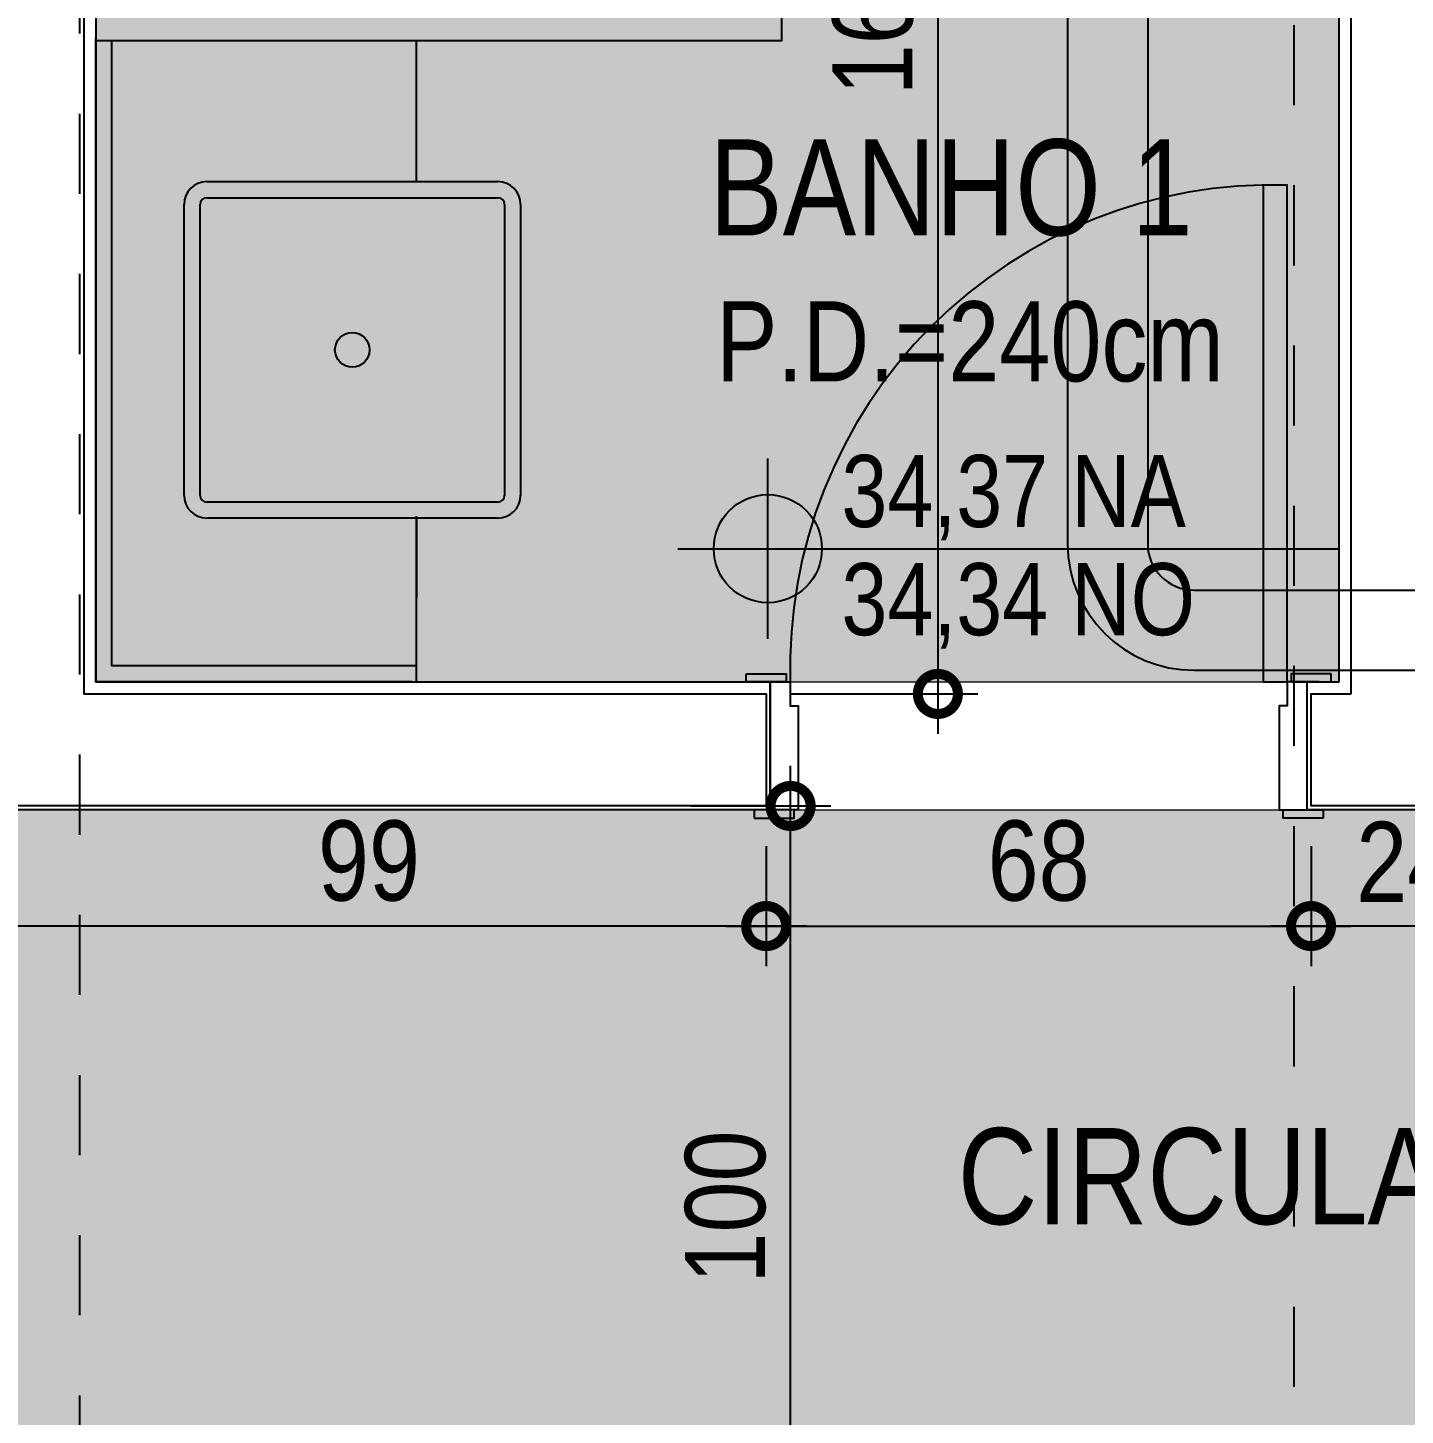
# Model space of a CAD drawing. Header units: metres. Extents: x -23 to 570, y -54 to 184.
# Drawn here: x 30.82 to 32.539, y -49.88 to -48.148 of the extents above; entities that cross this region are included whole.
import ezdxf
from ezdxf.enums import TextEntityAlignment as Align
from ezdxf.xclip import XClip

# ---------------------------------------------------------------- set-up
doc = ezdxf.new("R2010")
doc.units = ezdxf.units.M
doc.header["$XCLIPFRAME"] = 0
doc.header["$PDMODE"] = 35
doc.linetypes.add('DASHEDX2', pattern=[1.5, 1, -0.5])
doc.linetypes.add('PUC$0$DASHEDX2', pattern=[1.5, 1, -0.5])
for name, color, linetype in [('1', 232, 'DASHEDX2'), ('ARQ-DIM', 2, 'Continuous'), ('ARQ-SIM', 1, 'Continuous'), ('ARQ-TXT', 2, 'Continuous'), ('PUC$0$ARQ-ALV ACAB', 4, 'Continuous'), ('PUC$0$ARQ-ALV OSSO', 5, 'Continuous'), ('PUC$0$ARQ-AUX', 7, 'Continuous'), ('PUC$0$ARQ-AUX1', 1, 'Continuous'), ('PUC$0$ARQ-CAX @ 1', 1, 'Continuous'), ('PUC$0$ARQ-ENCH', 1, 'Continuous'), ('PUC$0$ARQ-HID', 7, 'Continuous'), ('PUC$0$ARQ-PRJ', 7, 'PUC$0$DASHEDX2')]:
    doc.layers.add(name, color=color, linetype=linetype)
doc.layers.add('PUC$0$ARQ-FORRO', color=9, linetype='Continuous', lineweight=5)
doc.styles.add('Adesa', font='ARIALN.TTF')
doc.dimstyles.new('ADESA 1-0050', dxfattribs={"dimtxt": 0.1, "dimasz": 0.1, "dimexe": 0.05, "dimexo": 0.05, "dimgap": 0.03, "dimtad": 1, "dimdec": 1, "dimlfac": 100, "dimzin": 12, "dimtxsty": 'Adesa', "dimblk": 'DOTSMALL', "dimcen": 1, "dimdle": 0.05, "dimclrd": 1, "dimclre": 1, "dimclrt": 256, "dimazin": 3, "dimtm": 1e-09, "dimtfac": 1, "dimtdec": 1, "dimtmove": 1, "dimatfit": 0, "dimldrblk": 'DOTSMALL', "dimfxl": 0.8, "dimtvp": 2, "dimtolj": 1, "dimtzin": 0, "dimarcsym": 0})

# ---------------------------------------------------------------- blocks, each defined once
blk = doc.blocks.new('_DotSmall')
at = {"color": 0, "linetype": 'ByBlock', "const_width": 0.5}
blk.add_lwpolyline([(-0.0625, 0, 1), (0.0625, 0, 1)], format="xyb", close=True, dxfattribs=at)
blk = doc.blocks.new('*D449')
at = {"layer": 'ARQ-DIM', "color": 1, "lineweight": -2, "transparency": 16777216}
for p, q in [((30.75, -49.1699), (30.75, -49.3198)), ((31.7415, -49.1699), (31.7415, -49.3198)), ((31.7915, -49.2698), (30.7, -49.2698))]:
    blk.add_line(p, q, dxfattribs=at)
at = {"layer": 'Defpoints', "color": 0, "transparency": 16777216}
for p in [(30.75, -49.1199, 0), (31.7415, -49.1199, 0), (30.75, -49.2698)]:
    blk.add_point(p, dxfattribs=at)
at = {"layer": 'ARQ-DIM', "color": 1, "lineweight": -2, "transparency": 16777216, "xscale": 0.1, "yscale": 0.1, "zscale": 0.1, "rotation": 180}
blk.add_blockref('_DotSmall', (30.75, -49.2698), dxfattribs=at)
at = {"layer": 'ARQ-DIM', "color": 1, "lineweight": -2, "transparency": 16777216, "xscale": 0.1, "yscale": 0.1, "zscale": 0.1}
blk.add_blockref('_DotSmall', (31.7415, -49.2698), dxfattribs=at)
at = {"layer": 'ARQ-DIM', "transparency": 16777216, "insert": (31.2458, -49.1887), "char_height": 0.1, "attachment_point": 5, "style": 'Adesa'}
blk.add_mtext('\\A1;99', dxfattribs=at)
blk = doc.blocks.new('*D450')
at = {"layer": 'ARQ-DIM', "color": 1, "lineweight": -2, "transparency": 16777216}
for p, q in [((31.7415, -49.1699), (31.7415, -49.3198)), ((32.4215, -49.1699), (32.4215, -49.3198)), ((31.6915, -49.2698), (32.4715, -49.2698))]:
    blk.add_line(p, q, dxfattribs=at)
at = {"layer": 'Defpoints', "color": 0, "transparency": 16777216}
for p in [(31.7415, -49.1199, 0), (32.4215, -49.1199, 0), (32.4215, -49.2698)]:
    blk.add_point(p, dxfattribs=at)
at = {"layer": 'ARQ-DIM', "color": 1, "lineweight": -2, "transparency": 16777216, "xscale": 0.1, "yscale": 0.1, "zscale": 0.1, "rotation": 180}
blk.add_blockref('_DotSmall', (31.7415, -49.2698), dxfattribs=at)
at = {"layer": 'ARQ-DIM', "color": 1, "lineweight": -2, "transparency": 16777216, "xscale": 0.1, "yscale": 0.1, "zscale": 0.1}
blk.add_blockref('_DotSmall', (32.4215, -49.2698), dxfattribs=at)
at = {"layer": 'ARQ-DIM', "transparency": 16777216, "insert": (32.0815, -49.1887), "char_height": 0.1, "attachment_point": 5, "style": 'Adesa'}
blk.add_mtext('\\A1;68', dxfattribs=at)
blk = doc.blocks.new('*D451')
at = {"layer": 'ARQ-DIM', "color": 1, "lineweight": -2, "transparency": 16777216}
for p, q in [((32.4215, -49.1699), (32.4215, -49.3198)), ((32.6616, -49.17), (32.6616, -49.3198)), ((32.7116, -49.2698), (32.3715, -49.2698))]:
    blk.add_line(p, q, dxfattribs=at)
at = {"layer": 'Defpoints', "color": 0, "transparency": 16777216}
for p in [(32.4215, -49.1199, 0), (32.6616, -49.12, 0), (32.4215, -49.2698)]:
    blk.add_point(p, dxfattribs=at)
at = {"layer": 'ARQ-DIM', "color": 1, "lineweight": -2, "transparency": 16777216, "xscale": 0.1, "yscale": 0.1, "zscale": 0.1, "rotation": 180}
blk.add_blockref('_DotSmall', (32.4215, -49.2698), dxfattribs=at)
at = {"layer": 'ARQ-DIM', "color": 1, "lineweight": -2, "transparency": 16777216, "xscale": 0.1, "yscale": 0.1, "zscale": 0.1}
blk.add_blockref('_DotSmall', (32.6616, -49.2698), dxfattribs=at)
at = {"layer": 'ARQ-DIM', "transparency": 16777216, "insert": (32.5415, -49.1896), "char_height": 0.1, "attachment_point": 5, "style": 'Adesa'}
blk.add_mtext('\\A1;24', dxfattribs=at)
blk = doc.blocks.new('*D455')
at = {"layer": 'ARQ-DIM', "color": 1, "lineweight": -2, "transparency": 16777216}
for p, q in [((31.9558, -47.2444), (31.9558, -49.03)), ((31.7717, -47.2944), (32.0058, -47.2944)), ((31.7717, -48.98), (32.0058, -48.98))]:
    blk.add_line(p, q, dxfattribs=at)
at = {"layer": 'Defpoints', "color": 0, "transparency": 16777216}
for p in [(31.7217, -47.2944), (31.7217, -48.98, 0), (31.9558, -48.98)]:
    blk.add_point(p, dxfattribs=at)
at = {"layer": 'ARQ-DIM', "color": 1, "lineweight": -2, "transparency": 16777216, "xscale": 0.1, "yscale": 0.1, "zscale": 0.1}
for p, rotation in [((31.9558, -47.2944), 90), ((31.9558, -48.98), 270)]:
    blk.add_blockref('_DotSmall', p, dxfattribs=dict(at, rotation=rotation))
at = {"layer": 'ARQ-DIM', "transparency": 16777216, "insert": (31.8748, -48.1372), "char_height": 0.1, "attachment_point": 5, "rotation": 90, "style": 'Adesa'}
blk.add_mtext('\\A1;169', dxfattribs=at)
blk = doc.blocks.new('*D781')
at = {"layer": 'ARQ-DIM', "color": 1, "lineweight": -2, "transparency": 16777216}
for p, q in [((31.772, -50.1711), (31.772, -49.0699)), ((31.6469, -49.1199), (31.822, -49.1199)), ((31.6469, -50.1211), (31.822, -50.1211))]:
    blk.add_line(p, q, dxfattribs=at)
at = {"layer": 'Defpoints', "color": 0, "transparency": 16777216}
for p in [(31.5969, -49.1199, 0), (31.772, -49.1199), (31.5969, -50.1211)]:
    blk.add_point(p, dxfattribs=at)
at = {"layer": 'ARQ-DIM', "color": 1, "lineweight": -2, "transparency": 16777216, "xscale": 0.1, "yscale": 0.1, "zscale": 0.1}
for p, rotation in [((31.772, -49.1199), 90), ((31.772, -50.1211), 270)]:
    blk.add_blockref('_DotSmall', p, dxfattribs=dict(at, rotation=rotation))
at = {"layer": 'ARQ-DIM', "transparency": 16777216, "insert": (31.6909, -49.6205), "char_height": 0.1, "attachment_point": 5, "rotation": 90, "style": 'Adesa'}
blk.add_mtext('\\A1;100', dxfattribs=at)
blk = doc.blocks.new('NipAcOs')
at = {"layer": 'ARQ-SIM'}
h = blk.add_hatch(color=256, dxfattribs=at)
h.dxf.hatch_style = 1
h.paths.add_polyline_path([(0, 0.15, 0.414214), (-0.15, 0), (0, 0)])
h.paths.add_polyline_path([(0.15, 0), (0, 0), (0, -0.15, 0.414214)])
for p, q in [((0, -0.25), (0, 0.25)), ((-0.25, 0), (0.15, 0)), ((0.15, 0), (1.5834, 0))]:
    blk.add_line(p, q, dxfattribs=at)
blk.add_circle((0, 0), 0.15, dxfattribs=at)
at = {"style": 'Adesa'}
for p in [(0.204, 0.06), (0.204, -0.24)]:
    blk.add_attdef('000,00', p, '', height=0.2, dxfattribs=at)
blk = doc.blocks.new('PUC$0$ARQ-HID-CUBA Q')
for points in [[(-0.1816, 0), (0.1816, 0)], [(-0.1816, -0.11), (0.1816, -0.11)], [(-0.21, -0.5016), (-0.21, -0.1384)], [(-0.19, -0.5016), (-0.19, -0.1384)], [(-0.1816, -0.13), (0.1816, -0.13)], [(0.19, -0.1384), (0.19, -0.5016)], [(0.21, -0.1384), (0.21, -0.5016)], [(-0.21, -0.4), (-0.31, -0.4)], [(0.21, -0.4), (0.31, -0.4)], [(0.1816, -0.51), (-0.1816, -0.51)], [(0.1816, -0.53), (-0.1816, -0.53)], [(0.1816, -0.53), (-0.1816, -0.53)]]:
    blk.add_lwpolyline(points)
blk.add_circle((0, -0.32), 0.0216)
for centre, radius, start, end in [((-0.1816, -0.1384), 0.0284, 90, 180), ((0.1816, -0.1384), 0.0284, 0, 90), ((-0.1816, -0.1384), 0.0084, 90, 180), ((0.1816, -0.1384), 0.0084, 0, 90), ((-0.1816, -0.5016), 0.0284, 180, 270), ((-0.1816, -0.5016), 0.0084, 180, 270), ((0.1816, -0.5016), 0.0284, 270, 0), ((0.1816, -0.5016), 0.0084, 270, 0)]:
    blk.add_arc(centre, radius, start, end)
blk = doc.blocks.new('*U2413')
for points in [[(0, 0), (0, 0.62), (-0.03, 0.62), (-0.03, 0)], [(-0.675, 0.01), (-0.625, 0.01), (-0.625, 0), (-0.675, 0)], [(0.055, 0.01), (0.005, 0.01), (0.005, 0), (0.055, 0)], [(-0.665, -0.17), (-0.615, -0.17), (-0.615, -0.16), (-0.665, -0.16)], [(0.045, -0.17), (-0.005, -0.17), (-0.005, -0.16), (0.045, -0.16)]]:
    blk.add_lwpolyline(points, close=True)
for points in [[(-0.66, 0), (-0.62, 0), (-0.62, -0.03), (-0.61, -0.03), (-0.61, -0.16), (-0.645, -0.16), (-0.645, 0)], [(0.04, 0), (0, 0), (0, -0.03), (-0.01, -0.03), (-0.01, -0.16), (0.025, -0.16), (0.025, 0)]]:
    blk.add_lwpolyline(points)
at = {"layer": 'PUC$0$ARQ-PRJ'}
blk.add_arc((-0.0179, 0.0179), 0.6024, 88.2986, 181.7014, dxfattribs=at)
blk = doc.blocks.new('PUC$0$planta tipo 5 puc')
at = {"layer": 'PUC$0$ARQ-FORRO'}
h = blk.add_hatch(color=256, dxfattribs=at)
h.dxf.hatch_style = 1
h.paths.add_polyline_path([(-29.0851, -3.115), (-29.7811, -3.115), (-29.7811, -2.69), (-30.6367, -2.69), (-30.6367, -1.035), (-29.0851, -1.035)])
at = {"layer": 'PUC$0$ARQ-ALV ACAB', "elevation": 0}
for points in [[(-30.6367, -2.69), (-30.6367, -1.035), (-29.7951, -1.035), (-29.7951, -0.875), (-30.7967, -0.875), (-30.7967, -2.7)], [(-29.0751, -0.875), (-29.1251, -0.875), (-29.1251, -1.035), (-29.0851, -1.035)]]:
    blk.add_lwpolyline(points, dxfattribs=at)
at = {"layer": 'PUC$0$ARQ-ALV ACAB'}
for points in [[(-28.9251, -3.125), (-28.9251, -1.025), (-28.8751, -1.025), (-28.8751, -0.875), (-29.0751, -0.875)], [(-29.0851, -1.035), (-29.0851, -3.115)]]:
    blk.add_lwpolyline(points, dxfattribs=at)
at = {"layer": 'PUC$0$ARQ-ALV OSSO', "elevation": 0}
for points in [[(-30.6517, -2.705), (-30.6517, -1.02), (-29.8001, -1.02), (-29.8001, -0.88), (-30.7917, -0.88), (-30.7917, -2.705)], [(-29.0701, -0.88), (-29.1201, -0.88), (-29.1201, -1.02), (-29.0701, -1.02)]]:
    blk.add_lwpolyline(points, dxfattribs=at)
at = {"layer": 'PUC$0$ARQ-ALV OSSO'}
for points in [[(-28.9301, -3.13), (-28.9301, -1.02), (-28.8801, -1.02), (-28.8801, -0.88), (-29.0701, -0.88)], [(-29.0701, -1.02), (-29.0701, -3.13)]]:
    blk.add_lwpolyline(points, dxfattribs=at)
at = {"layer": 'PUC$0$ARQ-AUX', "elevation": 0}
for points in [[(-30.2421, -1.035), (-30.6367, -1.035), (-30.6367, -1.8381)], [(-30.2367, -1.055), (-30.6167, -1.055), (-30.6167, -1.835)]]:
    blk.add_lwpolyline(points, dxfattribs=at)
at = {"layer": 'PUC$0$ARQ-AUX1', "elevation": 0}
blk.add_lwpolyline([(-29.7811, -2.69), (-29.7811, -1.835), (-30.6367, -1.835)], dxfattribs=at)
at = {"layer": 'PUC$0$ARQ-FORRO'}
blk.add_lwpolyline([(-29.0851, -3.115), (-29.7811, -3.115), (-29.7811, -2.69), (-30.6367, -2.69), (-30.6367, -1.035), (-29.0851, -1.035)], close=True, dxfattribs=at)
at = {"layer": 'PUC$0$ARQ-HID', "elevation": 0}
for points in [[(-30.2367, -1.835), (-30.2367, -1.835), (-30.6367, -1.835), (-30.6367, -1.035), (-30.2367, -1.035), (-30.2367, -1.2419)], [(-30.2367, -1.6594), (-30.2367, -1.835)]]:
    blk.add_lwpolyline(points, dxfattribs=at)
at = {"layer": 'PUC$0$ARQ-CAX @ 1', "xscale": -1, "rotation": 180}
blk.add_blockref('*U2413', (-29.1501, -1.035, 0), dxfattribs=at)
at = {"layer": 'PUC$0$ARQ-HID', "xscale": -1.000000000000007, "rotation": 90}
blk.add_blockref('PUC$0$ARQ-HID-CUBA Q', (-30.6367, -1.4494, 0), dxfattribs=at)
blk = doc.blocks.new('PUC$0$pl forro pcd 5')
at = {"layer": 'PUC$0$ARQ-FORRO'}
h = blk.add_hatch(color=256, dxfattribs=at)
h.dxf.hatch_style = 1
h.paths.add_polyline_path([(0.02, 2.2308), (2.8416, 2.2308), (2.8416, 1.2396), (0.02, 1.2396)])
at = {"layer": 'PUC$0$ARQ-FORRO', "elevation": 0}
blk.add_lwpolyline([(0.02, 2.2308), (2.8416, 2.2308), (2.8416, 1.2396), (0.02, 1.2396)], close=True, dxfattribs=at)
blk = doc.blocks.new('PUC$0$A$Cc99f4df2')
at = {"layer": 'PUC$0$ARQ-PRJ', "ltscale": 50}
for p, q in [((-4.4075, 1.8804), (-4.4075, 0.1823, 0)), ((-4.3075, 1.8799), (-4.3075, 0.1823, 0)), ((-4.2495, 0.1243, 0), (0.1846, 0.1243, 0)), ((-4.2495, 0.0243, 0), (0.1846, 0.0243, 0))]:
    blk.add_line(p, q, dxfattribs=at)
for radius in [0.158, 0.058]:
    blk.add_arc((-4.2495, 0.1823, 0), radius, 180, 270, dxfattribs=at)
blk = doc.blocks.new('PUC')
at = {"layer": 'PUC$0$ARQ-AUX', "xscale": -1, "rotation": 180}
blk.add_blockref('PUC$0$planta tipo 5 puc', (61.5417, -49.9999, 0), dxfattribs=at)
at = {"layer": 'PUC$0$ARQ-ENCH'}
blk.add_blockref('PUC$0$A$Cc99f4df2', (36.5251, -48.9748, 0), dxfattribs=at)
at = {"layer": 'PUC$0$ARQ-FORRO'}
blk.add_blockref('PUC$0$pl forro pcd 5', (30.725, -51.3557, 0), dxfattribs=at)
blk = doc.blocks.new('est-lo-07-6sb-r00')
at = {"layer": '1'}
for points in [[(3240.004467, 285.500177), (3240.004467, -229.999844)], [(3088.508629, -115.575275), (3088.508629, 270.500177)]]:
    blk.add_lwpolyline(points, dxfattribs=at)

msp = doc.modelspace()

# ---------------------------------------------------------------- block references
msp.add_blockref('PUC', (0, 0))
at = {"linetype": 'Continuous'}
ref = msp.add_blockref('est-lo-07-6sb-r00', (0, -50), dxfattribs=dict(at, xscale=0.01, yscale=0.01, zscale=0.01))
XClip(ref).set_block_clipping_path([(-2376.9387453747, -332.406408919), (3843.2300762764, 424.4148867243)])
at = {"layer": 'ARQ-SIM'}
ref = msp.add_blockref('NipAcOs', (31.7436, -48.7987), dxfattribs=dict(at, xscale=0.45, yscale=0.45, zscale=0.45))
ref.add_attrib('000,00', '34,34 NO', (31.8354, -48.9067), dxfattribs={"layer": '0', "color": 2, "height": 0.09, "style": 'Adesa'})
ref.add_attrib('000,00', '34,37 NA', (31.8354, -48.7717), dxfattribs={"layer": '0', "color": 2, "height": 0.09, "style": 'Adesa'})

# ---------------------------------------------------------------- texts
at = {"layer": 'ARQ-TXT', "style": 'Adesa'}
for s, height, p in [('BANHO 1', 0.12, (31.9722, -48.3476, 0)), ('P.D.=240cm', 0.1, (31.9959, -48.5398, 0)), ('CIRCULAÇÃO', 0.12, (32.4311, -49.5839, 0))]:
    msp.add_text(s, height=height, dxfattribs=at).set_placement(p, align=Align.MIDDLE)

# ---------------------------------------------------------------- dimensions: what is measured, and where the dimension line sits
at = {"layer": 'ARQ-DIM'}
for base, p1, p2, angle, picture, middle in [((31.9558, -48.98), (31.7217, -47.2944), (31.7217, -48.98, 0), 270, '*D455', (31.8748, -48.1372)), ((31.772, -49.1199), (31.5969, -50.1211), (31.5969, -49.1199, 0), 90, '*D781', (31.6909, -49.6205)), ((30.75, -49.2698), (31.7415, -49.1199, 0), (30.75, -49.1199, 0), 180, '*D449', (31.2458, -49.1887))]:
    dim = msp.add_linear_dim(base=base, p1=p1, p2=p2, angle=angle, dimstyle='ADESA 1-0050', override={"dimdec": 0}, dxfattribs=at)
    dim.commit()
    dim.dimension.update_dxf_attribs({"geometry": picture, "text_midpoint": middle})
for p1, picture, middle in [((31.7415, -49.1199, 0), '*D450', (32.0815, -49.1887)), ((32.6616, -49.12, 0), '*D451', (32.5415, -49.1896))]:
    dim = msp.add_linear_dim(base=(32.4215, -49.2698), p1=p1, p2=(32.4215, -49.1199, 0), angle=180, dimstyle='ADESA 1-0050', dxfattribs=at)
    dim.commit()
    dim.dimension.update_dxf_attribs({"geometry": picture, "text_midpoint": middle})

doc.saveas('drawing.dxf')
